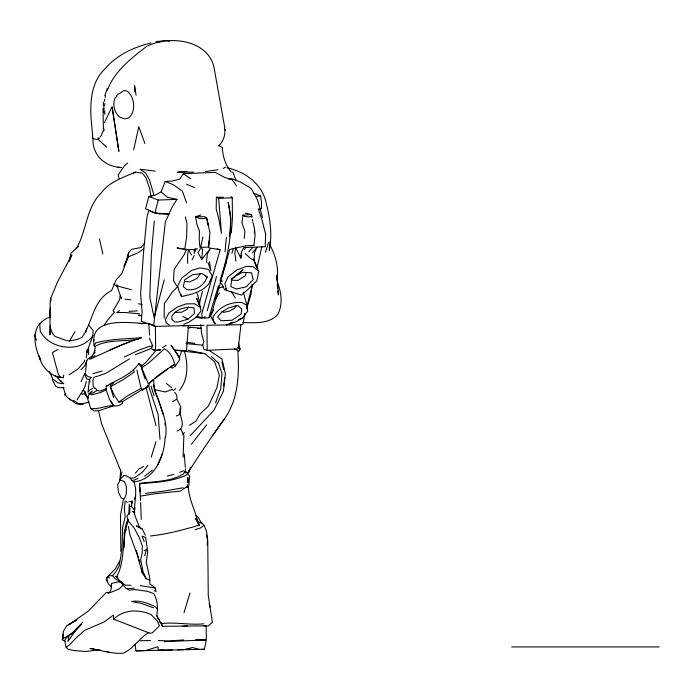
<?xml version="1.0" encoding="UTF-8"?>
<svg xmlns="http://www.w3.org/2000/svg" width="694" height="694" viewBox="0 0 694 694"><rect width="100%" height="100%" fill="white"/><g stroke="black" fill="none" stroke-linecap="round" stroke-linejoin="round"><path stroke-width="1.04" d="M124.2 547.497L124.235 532.402L126.508 522.677L128.086 519.164M206.127 625.311L206.378 639.66L204.4 649.263L185.905 649.714M154.103 388.51L153.652 379.471L149.427 383.262L148.637 386.133C139.685 390.722 131.287 396.604 122.404 401.557L122.378 403.388C120.001 405.643 116.679 406.484 113.512 405.617C105.714 405.461 98.565 409.555 90.758 408.584L87.722 399.224L89.075 393.767L92.285 390.956M164.166 318.147L164.365 303.512L172.433 291.948L177.404 287.004L173.552 280.68L174.125 269.419L184.101 254.741L186.582 249.025M194.216 253.596L194.285 249.415L197.573 248.799M216.398 197.174L216.198 209.007L218.653 218.228L221.447 233.358L218.645 198.354L216.398 197.174L223.563 197.339M231.31 229.931L231.258 232.984L232.455 218.41L232.256 197.799L230.989 196.593M85.345 373.32L85.301 375.419L86.55 378.846L89.431 379.583L89.951 382.134M50.272 307.746C50.827 317.21 47.331 329.268 55.182 336.529L65.635 340.26M87.314 349.681L86.707 352.509L92.918 335.523L93.048 330.457L88.563 324.827M157.79 350.019L160.583 349.854L155.656 350.305L155.395 326.388L149.748 323.734M269.367 247.229L269.289 250.413C272.412 234.702 270.2 218.775 266.253 203.437C262.662 184.3 245.338 171.644 227.085 167.853M235.951 261.248L234.85 253.154L235.708 247.697L240.861 258.107L240.939 255.114M110.962 401.106L113.512 405.617L109.721 399.865L106.095 389.915L106.217 386.289C117.442 379.479 131.001 374.916 138.878 363.682L142.313 365.417L146.234 362.068L155.89 350.496M50.324 309.541L50.011 317.809L50.185 301.127L50.749 298.186L57.637 281.729L71.855 254.845L69.417 261.065M50.636 301.283L50.749 298.186L50.593 301.37M206.465 262.237L207.341 254.099L210.299 248.599L201.754 259.426L202.631 248.999L201.139 248.79M254.351 232.932L254.507 228.873L252.98 222.436M165.536 437.107C168.633 418.508 157.373 402.329 153.626 384.875M103.927 105.21L103.97 112.289M95.659 346.636L94.158 345.777C88.754 315.258 130.307 323.43 147.874 323.517M50.376 325.356L49.881 334.838L50.254 325.842M153.643 325.781L165.398 221.785L172.233 206.959L176.927 199.352L167.445 197.287L161.155 191.9L154.536 195.413L148.88 196.428L145.506 208.79L154.996 212.989L169.076 214.03L159.143 213.925L152.307 212.086L148.698 210.161L146.816 218.298L143.649 251.176L140.596 293.97L142.131 311.875L141.255 321.244L155.395 326.388L188.499 325.564L186.408 350.687L174.428 350.175L171.088 345.248L177.742 354.617L179.815 359.561L175.2 366.128L172.164 368.202L170.403 366.727M165.172 437.081C164.322 455.949 155.335 479.658 133.89 481.888L131.548 480.343L130.368 478.175L125.961 475.711L124.053 475.459M128.182 521.203C121.346 538.995 125.831 559.754 116.609 577.018L126.247 588.72L134.194 588.139M276.984 280.02C278.884 267.728 275.648 255.002 269.428 244.331M209.068 240.766L208.599 247.073L209.432 248.001L220.18 249.736L201.867 313.306L202.032 317.757L204.583 318.242L209.441 317.522L212.277 311.459L229.714 249.406L246.066 245.745L253.909 245.398L255.114 235.058L254.507 228.873M229.549 236.749L230.929 218.541L228.196 202.422C234.234 228.638 227.918 255.878 219.955 281.001M85.535 372.236L86.715 360.654L88.017 358.789L92.059 356.751L90.454 356.994L90.029 357.722M154.294 221.1L151.344 254.099L149.809 297.327L154.172 317.739L164.278 279.786M183.051 457.363L183.893 435.233L180.77 429.152C184.934 422.126 178.627 415.463 180.188 408.159M225.056 251.896L226.348 237.357M244.245 238.432L244.913 231.249L241.998 222.904L242.952 215.175L251.245 214.489L252.009 216.25L249.155 216.918L244.6 216.398L242.952 215.175M231.614 279.101L230.902 286.709L236.515 288.999L246.144 286.839L253.241 279.647L251.514 272.803L242.753 272.3L235.986 275.613L231.614 279.101L243.1 269.749L235.986 275.613M125.137 501.137L124.339 509.214L125.232 516.735L122.595 527.527L122.057 548.425L119.255 565.853L115.716 571.96L112.532 575.69L109.079 575.777L106.399 577.807L107.318 580.739M120.687 469.612L119.984 479.372L122.04 471.981M176.241 416.027L179.512 414.674L179.703 412.817M240.861 258.107L241.495 251.991L243.872 247.541L265.212 246.778L265.629 234.138L262.193 220.51L258.263 208.816M209.258 238.693L209.9 232.568L206.647 217.899L204.565 216.702L195.5 216.71L196.966 224.604L199.412 230.955L199.23 240.02L199.985 247.42L208.599 247.073L209.692 236.81M103.163 105.158L103.484 102.131M104.681 105.254L104.898 103.293M103.389 129.015L103.024 108.134M134.992 507.505L134.384 513.161C134.072 502.777 137.82 491.977 133.89 481.888M207.202 545.05C207.983 537.746 207.289 528.828 202.136 523.215L198.354 522.096M94.584 352.673L95.295 346.297C108.021 339.219 123.376 341.925 137.265 339.175M223.685 385.864L224.622 377.536M88.043 398.608L84.442 393.611L84.729 391.234L82.942 390.496L77.043 399.727M244.722 313.74L243.047 324.055L240.957 324.74L206.977 325.243L207.168 350.331L238.172 348.874L240.957 324.74M66.529 340.589L69.521 340.988L77.329 339.366L82.013 337.405C92.866 322.285 92.666 299.895 111.569 290.63L116.184 279.803L121.736 273.731L128.147 256.945L128.702 252.581L131.556 249.354L140.951 247.541L144.916 242.865M252.2 284.384L250.855 294.924L246.596 308.891M86.212 357.896L87.383 349.611M187.033 487.622L187.441 484.75M187.71 482.842L187.684 477.966M159.282 622.223L159.672 619.56M129.318 504.321L128.876 514.384M197.825 314.408L197.521 316.429L202.032 317.757L205.415 316.854M158.163 619.039L156.723 615.448C158.353 608.126 157.443 600.258 153.877 593.622L147.44 591.305L134.549 589.501L129.075 590.238L127.141 588.651M180.917 248.582L177.057 247.932L184.647 249.614L186.634 237.062L186.998 223.433L185.289 217.005M189.531 469.465L188.655 472.527L190.277 467.626M104.421 101.185L104.768 99.121M195.214 251.462L195.699 248.877M252.477 252.902L257.11 247.029L254.446 252.685L254.117 260.701L258.68 271.311L256.893 280.818L247.801 289.572L241.434 295.08L224.5 289.754L222.314 284.783L220.388 282.753M62.321 639.764L63.432 634.255L62.321 639.764L65.34 641.482M84.599 359.952L84.208 361.904L78.118 368.835L69.053 374.786M246.04 272.638L245.442 275.665L237.851 280.463L232.143 280.15M76.904 619.82L66.711 625.702L63.293 631.523L62.434 639.139L75.325 631.124L69.114 635.435L67.891 641.438L75.325 631.124L81.666 624.114M200.74 247.29L202.856 236.992M261.864 246.483L257.006 267.953M69.27 260.996L70.927 253.275L78.7 246.136M154.996 212.989L158.215 200.063L176.927 199.352M70.588 400.1L64.889 394.895L65.167 393.585L63.249 387.287M133.656 149.93L138.8 126.707L144.899 143.502M38.985 355.658C41.276 366.97 51.165 377.423 63.163 377.718L63.779 374.96M105.15 97.481L105.531 95.841M93.352 378.551L92.875 380.581L93.204 386.185L94.731 388.484M244.999 313.775L244.47 315.874L245.077 313.879M246.587 307.468L252.547 284.505M85.718 332.599L86.681 328.817M94.158 345.777L95.694 342.836L102.139 341.344L115.057 339.453L141.307 337.761L138.262 339.045M183.763 324.315L188.742 322.198L195.951 317.453L200.965 310.99L200.471 307.321L196.758 298.446L199.742 306.514L199.664 302.28L202.466 291.532M185.203 470.523L185.697 468.597M103.076 130.776L101.498 135.191L99.919 137.143M207.254 310.808L216.519 276.498M93.621 341.318L94.132 339.505M221.716 276.785L223.433 270.755M179.512 414.674L180.605 410.839L180.796 406.953L176.953 399.302L176.805 395.276L174.697 392.336M93.864 353.298L94.705 350.375M86.325 381.579L84.642 387.426L82.942 390.496M218.48 285.685L209.12 316.837L209.441 317.522L208.495 317.696M144.664 555.781L146.608 549.214L144.213 550.863M125.198 264.345L128.702 252.581M147.709 385.161L147.128 387.113L142.721 390.002L141.316 389.03L136.874 370.128M119.62 561.056L115.534 568.586L106.885 577.625L106.243 579.759L108.654 584.192L111.699 586.968M183.988 612.819L189.948 592.971M151.266 457.086L155.95 441.714M104.794 95.659L107.31 88.268M39.731 357.375L40.261 359.405C35.299 348.379 31.395 333.328 40.148 323.118M265.481 252.165L268.552 242.614M207.168 350.331L203.993 349.446L202.665 345.187L203.819 341.648L201.477 332.999L200.792 324.723M231.891 253.249L233.522 248.443M123.358 499.723L120.47 515.564L120.851 551.565M223.72 269.749L226.461 261.942M115.187 97.698C112.15 104.447 114.328 113.296 120.4 117.616M215.556 402.867L220.735 388.623L221.993 373.684L218.705 363.422L211.54 356.569M86.715 360.654L84.859 365.686L80.998 369.72M107.31 90.428L109.513 85.162M161.155 191.9L165.163 181.455L171.878 181.169L179.772 179.078L183.303 173.691L215.253 172.398L224.709 177.438L232.264 179.685L236.472 185.949M188.083 487.153L188.803 485.358L189.644 476.466L187.701 473.135M128.052 254.498L128.147 256.945L123.827 266.409M157.581 465.232L162.11 454.284M134.246 499.359L135.668 495.95M81.016 381.57L84.876 373.372M244.496 249.745L245.754 247.116M104.43 122.682L112.064 106.807M192.073 259.851L194.242 255.383M109.088 593.405L111.205 589.085L111.5 583.481L118.206 581.798L122.135 582.925M207.124 277.071C204.201 285.399 195.656 291.246 186.764 289.563L183.337 286.639L184.751 279.803L192.533 274.694L202.093 273.618L207.124 277.071L204.86 275.197M135.304 354.738L151.379 348.388L152.689 345.959L149.401 338.082M188.846 471.391C200.019 453.555 212.026 436.248 224.249 419.124C238.649 399.18 239.283 374.075 237.816 350.496L234.182 348.9M236.333 305.395L234.789 308.093L229.324 311.198L223.754 312.335L222.011 311.493M69.521 340.988L75.004 331.602M200.393 248.686L197.99 252.607L201.754 259.426M109.886 84.321C118.171 68.359 132.675 57.151 146.599 46.411M139.485 483.744L139.763 483.31C154.519 481.358 170.585 481.948 183.606 473.846L184.613 471.799L187.874 472.692L186.816 474.878C172.164 481.888 155.413 482.33 139.485 483.744L140.552 500.521M238.649 351.494L240.133 349.143L238.484 342.897M215.357 299.235L219.373 292.911M200.236 273.609L197.157 278.407L189.653 281.938L184.474 281.339M76.331 248.478C86.828 230.902 85.909 207.905 101.289 192.828C109.539 181.602 123.116 177.638 135.191 172.121L142.27 173.101L145.896 177.603L149.748 188.716L151.066 197.183M104.161 325.234L107.466 320.29L114.389 312.127L113.053 310.825L119.646 299.635L120.14 295.687L121.467 298.62L116.592 284.844L119.021 286.449L131.461 289.754M188.725 306.852L186.998 309.394L181.542 312.257L174.584 312.395M212.937 435.077L224.249 419.124M179.39 390.34C188.369 379.644 188.195 364.064 184.387 351.285L181.099 350.912M125.007 531.569L126.247 529.93M182.557 434.86L184.43 432.475M191.344 444.299L206.647 424.806M91.166 377.389L89.431 379.583L87.982 392.344L89.743 390.097L92.51 388.388M147.952 465.292L142.556 472.102L134.463 477.828L130.368 478.175M122.404 401.557L118.848 402.078L114.484 395.589L110.433 386.836L113.669 382.472L110.381 383.678L110.433 386.836L113.573 397.558M135.287 473.247L138.783 469.153L143.571 466.568M92.918 335.523C81.155 353.524 49.578 349.698 40.252 331.185L39.784 324.332L41.796 321.634L46.914 318.216L49.89 317.384M123.35 584.799L119.42 588.816L110.311 592.572L106.373 592.398L88.398 611.015L68.654 624.878L76.002 620.419M142.313 365.417L141.342 366.536L142.097 370.154L145.159 378.993M71.239 634.108L82.777 622.136M129.856 512.588L126.881 515.963L128.347 521.185L134.237 528.108L139.034 537.087L142.287 545.762L142.209 553.274L140.648 559.616L142.999 571.483L146.096 578.666L149.791 580.201M248.886 251.705L252.816 247.359M190.139 435.806L213.969 410.189L223.407 391.338L225.42 373.788L222.037 359.024L209.362 350.591M218.671 145.801C224.275 140.83 225.992 132.58 224.379 125.449L213.969 67.066C207.515 39.48 169.093 35.299 147.57 46.004M91.964 355.718L94.991 352.578M116.731 95.486L118.136 94.098M175.747 388.571L173.465 390.696L172.346 389.291L165.276 391.98L154.155 389.516M69.114 635.435L65.973 638.272L64.768 640.475L66.121 647.285L68.48 649.358L74.562 650.625L85.414 651.44L100.309 649.879M188.074 319.11L194.389 313.593L194.129 307.936C186.053 306.28 176.84 308.761 172.051 315.813L171.748 319.101L174.888 322.12L178.957 321.843L188.074 319.11L182.774 316.542M212.199 311.12L213.544 309.966L210.603 315.822L212.425 319.734L215.444 323.76L213.648 321.773L212.885 317.158C218.679 307.242 230.573 301.387 241.946 302.584L246.934 305.36L247.715 311.155L242.414 317.947L236.515 321.574L229.636 323.942L231.18 322.823M127.696 163.003L124.573 165.588L118.206 174.819L119.012 178.358M118.778 93.95L123.471 90.931A8.328 5.821 76.8 0 1 128.043 91.782C134.428 97.646 135.755 109.799 130.116 116.601A12.986 9.083 76.8 0 1 121.042 117.468M133.534 173.431L135.191 172.121M123.801 475.59L119.455 479.91L119.776 480.951M64.889 394.895L65.713 394.253L65.167 393.585M167.853 368.904L155.387 378.204M144.716 476.058L152.428 470.15M204.079 525.228L200.219 528.117L195.17 529.635M113.634 619.178C123.671 609.341 138.757 609.124 151.058 614.58L157.217 620.939L159.455 625.788L152.333 632.876L150.051 633.292L113.634 619.178L113.408 615.092L104.022 621.998L84.642 630.369L75.455 638.515L69.652 644.761L66.121 647.285M118.848 402.078L127.566 395.788L141.255 388.224L142.721 390.002M119.455 310.66L116.792 312.552L125.475 312.517L139.563 313.792M150.425 535.968C167.15 534.241 183.632 529.687 199.612 525.08L198.449 523.987C195.769 511.565 189.158 500.183 188.308 487.275L185.923 487.257L180.449 491.066L154.189 493.876L140.596 496.097M143.641 248.964L137.516 253.006L128.147 256.945M148.872 632.39C139.347 638.02 133.595 648.621 123.376 653.158C112.055 654.199 101.02 650.113 89.934 648.526L94.098 648.977M171.271 366.354L174.619 364.142L159.603 374.309L148.386 383.756L141.671 367.699L148.507 363.205L164.417 348.761C170.837 352.318 173.7 359.301 175.2 366.128M129.44 358.867L105.575 373.511L93.655 377.449M92.528 135.599L92.406 138.479L97.472 139.555M106.755 388.536L99.893 391.104L97.065 390.427L93.291 392.795L89.075 393.767L91.946 394.747L100.352 392.587L106.095 389.915M162.648 347.555L166.196 345.334M189.523 425.222L195.803 421.379L199.863 414.327L208.365 406.068L216.91 387.764L219.391 375.09L214.533 361.704L204.921 353.697L187.77 350.166M172.685 401.609L176.476 399.362M223.182 168.512L225.654 167.098M110.433 386.836L123.966 379.115L134.428 371.863L133.413 370.119M58.07 349.464L52.432 352.543L58.235 374.005L60.152 376.911L63.163 377.718M177.057 431.061L180.77 429.152M124.217 357.08L138.262 350.383L148.993 346.445L152.689 345.959M229.636 323.942L233.488 322.155M238.311 319.917L242.171 318.13L238.276 319.856M138.106 478.366L133.899 480.248L131.548 480.343M94.983 355.606L91.799 356.898M226.6 325.044L231.466 322.884M106.217 386.289L108.03 385.508M89.656 359.388L122.248 344.519L141.307 337.761M108.646 350.583L129.292 341.925M114.059 405.686L99.398 410.458L94.358 410.978L90.758 408.584M179.599 472.328L183.867 470.688M195.89 216.632L201.034 214.888M84.442 393.611L82.048 394.383L81.51 392.691M181.516 296.555C191.457 294.308 201.581 292.313 208.694 284.063L212.277 275.83L208.452 269.35L200.072 267.867L191.744 270.339L181.646 278.121L177.751 285.711L179.095 291.402L181.516 296.555L181.082 294.438M92.84 373.684L102.183 371.004M89.066 402.182L79.48 404.255L75.681 403.535L69.227 398.477M167.332 476.032L173.838 474.332M156.02 41.579L166.317 40.53L169.492 41.328M150.988 43.002C133.899 47.166 116.861 54.817 105.297 68.524C91.278 81.493 89.864 101.749 91.192 119.611L92.84 137.846M218.324 288.097L223.277 286.926M259.452 209.189L261.43 208.721L261.482 202.171L260.606 195.934L253.128 193.027M79.48 404.255L83.514 403.787L79.48 404.255L73.174 400.212M145.35 493.347L164.417 491.048L183.051 487.778M205.355 171.487L217.925 169.787M191.327 649.272L177.482 649.827M255.435 196.523L260.606 195.934M242.883 322.58C254.932 322.675 268.448 324.289 277.756 314.599C283.022 304.414 281.469 292.226 277.244 281.938M158.267 42.1L160.271 41.9M98.375 137.941L97.559 138.028M156.723 615.448L161.147 623.672C175.382 621.746 189.566 625.32 203.845 623.811M186.938 171.366L177.213 172.242L193.435 172.121M135.096 644.136L135.929 650.842L145.124 650.642L157.911 646.756L158.319 650.365L163.446 649.905M232.256 197.799L218.645 198.354M251.254 245.598L253.909 245.398M128.841 501.788L132.328 501.519L131.929 500.773L131.496 506.499L133.873 509.335M205.684 625.841L162.483 626.292L161.147 623.672M182.453 626.309L187.345 626.014M129.041 311.346L137.36 310.886M228.239 178.896L232.074 178.757L240.436 182.028L251.141 188.378L257.552 199.967L262.584 217.708M183.806 639.911L168.963 640.978L158.379 640.519M164.348 641.62L205.615 639.981L195.76 639.556M139.728 640.779L150.468 640.519M135.929 650.842L172.286 649.94M151.379 348.388L152.888 349.759L154.736 349.715M182.357 325.764L204.062 325.339M158.319 650.365L183.598 649.784L192.412 647.537L199.195 649.393M201.711 649.315L204.4 649.263M64.082 387.599L58.626 387.694L55.711 386.272L52.302 379.696M184.647 249.614L195.023 249.467M511.695 646.921L659.3 646.921M131.071 585.276L125.284 585.181L120.183 581.104M132.328 501.519L132.172 503.28M202.665 345.187L185.983 343.573M197.512 328.488L199.629 328.583M60.213 377.302L57.29 376.33M138.306 315.223L141.489 315.388M139.208 323.517L143.354 323.751M182.826 248.808L184.699 248.92M203.55 625.728L208.278 626.023L212.399 622.223L208.261 595.617L207.749 540.019L206.43 535.013M188.265 327.212L201.156 328.184M106.885 577.625L109.617 577.842M184.387 351.285L204.921 353.697M187.909 327.715L190.052 327.906M138.47 315.527L141.533 315.822M155.204 171.114L140.015 169.232L145.714 173.066L149.479 180.041L153.877 194.849M125.085 299.131L130.802 299.773M186.825 342.316L194.745 343.296M106.373 592.398L108.438 593.162M93.013 138.835C92.371 155.725 105.341 166.647 121.242 167.575M117.876 167.141L120.99 167.549M188.308 487.275L185.923 487.257M154.129 590.62L155.994 591.505L155.395 588.104L140.327 585.623M117.225 576.601L115.395 576.315L117.919 577.503M220.857 280.81L222.661 281.165M152.888 349.759L155.656 350.305M138.436 303.738L142.157 304.553M245.251 213.119L250.829 214.446M195.673 316.985L201.807 318.468M91.868 377.657L87.8 376.478L85.492 374.352M217.213 248.868L220.18 249.736M106.026 651.284L108.819 652.204M130.038 506.039L131.808 506.663M153.461 607.779L141.481 603.476L131.739 601.49C140.015 599.98 148.264 603.39 155.612 606.903L157.564 609.913M148.88 196.428L158.215 200.063M165.163 181.455L173.335 184.734L182.409 191.154L186.556 202.83M186.573 184.257L194.554 187.64M195.5 216.71L199.291 218.341L203.715 218.714L206.647 217.899L208.321 225.489M142.235 529.019L136.536 525.957L142.235 529.019L145.306 535.221M218.697 145.645L222.418 147.614C222.679 156.376 225.541 165.45 231.293 172.138M121.415 582.249L115.456 578.9L112.532 575.69M200.471 307.321L194.554 303.772L186.166 303.894L177.603 306.948L169.058 312.864L165.319 319.526L166.265 322.927L169.249 325M185.263 471.53L186.747 472.519M134.992 512.909L132.693 511.383L133.916 512.666L139.347 527.188M183.303 173.691L190.824 178.809M195.63 515.486L198.25 517.29L201.555 523.467M113.773 284.054L117.754 286.952M237.539 347.234L240.133 349.143M155.395 588.104L149.835 583.949L149.765 577.981L146.234 562.218L147.701 551.825L145.679 537.382L142.044 536.141L144.257 541.667M166.334 383.53L171.67 387.729M258.68 271.311L253.284 266.756L246.812 266.253L237.096 269.793L228.144 276.793L224.856 283.612L226.652 290.396L225.871 288.609M61.376 381.943L55.537 375.619M98.279 139.485L106.598 147.163M245.303 253.631L249.84 257.908L254.117 260.701L256.91 267.927L253.579 258.897M61.037 380.928L63.77 383.765L58.053 382.967L52.848 379.106L49.352 371.403M141.671 367.699L138.878 363.682M185.064 471.868L186.235 473.265M95.442 388.146L97.065 390.427M128.381 526.425L129.882 534.58L137.039 554.064L142.261 572.906L146.096 578.666M199.612 525.08L195.578 518.6L198.449 523.987M231.666 291.896L235.283 298.012M126.256 501.172L127.063 502.525M191.397 255.002L188.542 249.441L187.562 254.993L187.649 263.338M84.729 391.234L87.73 397.853M207.168 222.34L208.035 224.223M154.545 390.436L158.423 399.631L163.021 414.387M269.506 245.086L270.2 246.769L269.957 241.677M232.698 171.947L236.272 180.726M207.992 262.549L210.881 270.634L209.484 261.846M224.396 128.355L225.056 130.246L224.674 129.153M209.189 604.136L210.204 607.198M161.173 622.292L162.483 626.292M120.713 470.818L101.654 424.043L98.591 410.961M150.936 386.055L154.094 396.04M148.637 386.133L158.163 414.752L159.976 439.285M136.198 550.325L138.358 557.351M243.273 292.096L246.934 305.36M34.7 334.742L36.4 340.355M138.956 559.329L139.85 562.296M197.113 293.467L199.664 302.28M146.217 388.05L156.003 425.613M221.854 361.669L223.754 369.616M99.398 238.866L102.886 254.004M251.245 214.489L251.896 217.474M252.33 219.451L252.763 221.438M164.842 423.314L165.259 425.431M141.559 569.097L142.261 572.906M136.059 95.295L134.601 85.683L134.862 91.808M135.46 487.379L135.72 489.339M277.262 284.262L277.721 288.539M277.947 290.673L278.415 294.95L276.906 275.206L276.915 280.081M185.281 467.296L184.274 453.945M187.953 477.42L188.352 482.061M148.802 323.257L149.54 335.124M139.763 483.31L139.867 485.271M139.98 487.231L140.249 492.124M104.69 111.24L104.82 114.354M129.596 505.371L129.882 512.146M140.63 502.612L141.246 519.398M50.376 325.842L50.419 327.75M88.494 347.382L88.624 354.565M115.82 97.542A12.986 9.083 76.8 0 1 116.8 95.998M104.152 129.093A19.527 8.788 81.3 0 1 103.805 131.001M99.537 138.314A19.527 8.788 81.3 0 1 98.548 138.687M126.438 486.459L126.265 494.033L124.426 499.003L121.329 498.119L118.501 492.35L117.711 484.481L120.392 479.91L124.417 481.61L126.438 486.459M241.677 308.943L241.165 314.052L232.143 320.229L221.239 320.758L217.534 317.045L222.123 311.823L228.881 307.728L237.834 305.525L241.677 308.943M181.741 350.817L179.347 357.61L174.428 350.175L181.741 350.817M118.127 146.269L112.15 107.188L118.874 151.344L118.127 146.269"/></g></svg>
